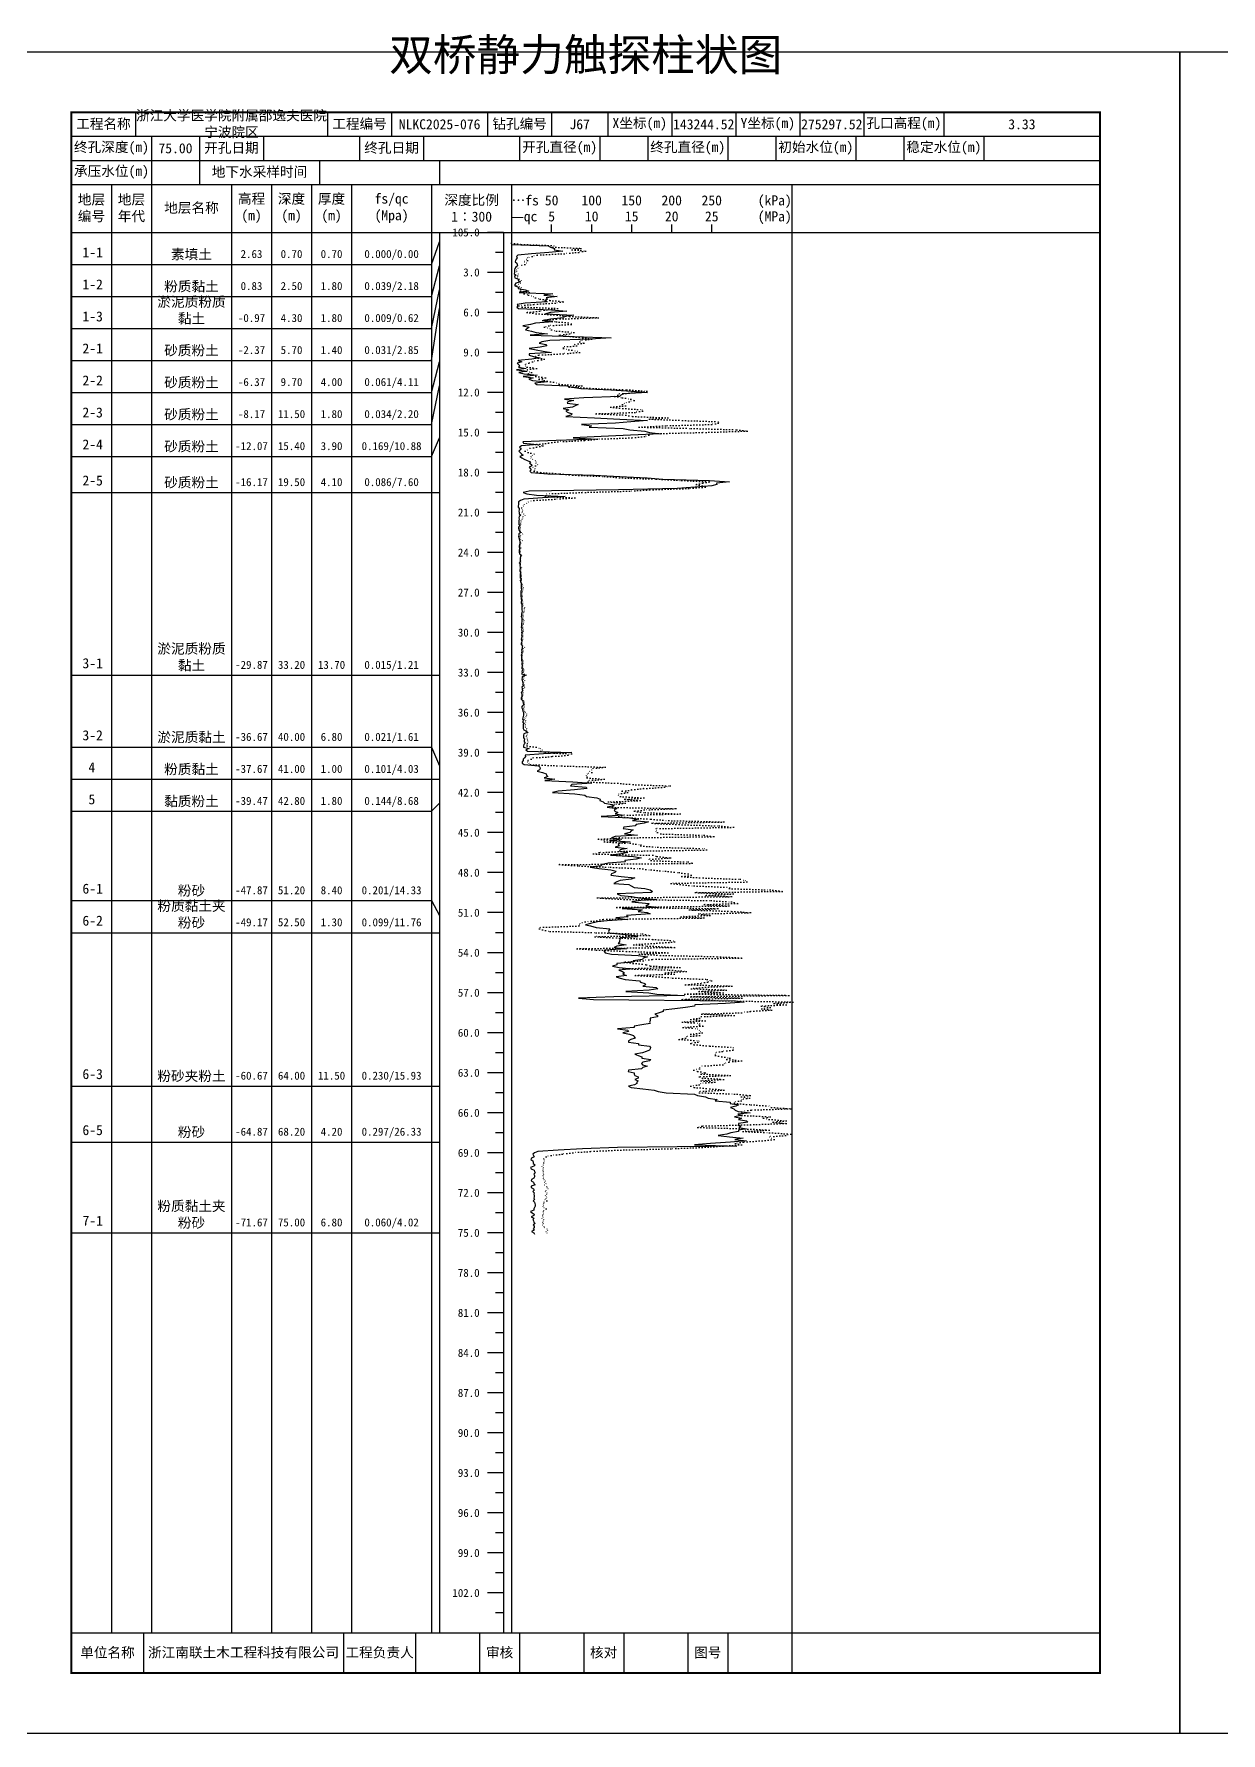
# Model space of a CAD drawing. Extents: x 297 to 65340, y 0 to 425.
# Drawn here: x 19909.6 to 20206.3, y 0 to 424.6 of the extents above; entities that cross this region are included whole.
import ezdxf
from ezdxf.enums import TextEntityAlignment as Align

# ---------------------------------------------------------------- set-up
doc = ezdxf.new("R2010")
doc.units = 0
doc.linetypes.add('DOT', pattern=[6.35, 0, -6.35])
doc.layers.add('FRAME', color=7, linetype='CONTINUOUS')
doc.layers.add('STRATUM', color=7, linetype='CONTINUOUS')
doc.styles.add('ST', font='')
doc.styles.get('ST').set_extended_font_data('SimSun')

msp = doc.modelspace()

# ---------------------------------------------------------------- linework, layer by layer
at = {"layer": 'FRAME', "color": 245, "linetype": 'Continuous'}
for points in [[(19899, 0), (20196, 0), (20196, 420), (19899, 420)], [(20196, 0), (20493, 0), (20493, 420), (20196, 420)]]:
    msp.add_lwpolyline(points, close=True, dxfattribs=at)
at = {"layer": 'FRAME', "linetype": 'Continuous', "const_width": 0.5}
msp.add_lwpolyline([(19919, 15), (20176, 15), (20176, 405), (19919, 405)], close=True, dxfattribs=at)
at = {"layer": 'FRAME', "color": 0, "linetype": 'Continuous'}
for points in [[(19935, 405), (19935, 399)], [(19983, 405), (19983, 399)], [(19999, 405), (19999, 399)], [(20023, 405), (20023, 399)], [(20039, 405), (20039, 399)], [(20053, 405), (20053, 399)], [(20069, 405), (20069, 399)], [(20085, 405), (20085, 399)], [(20101, 405), (20101, 399)], [(20117, 405), (20117, 399)], [(20137, 405), (20137, 399)], [(20176, 405), (20176, 399)], [(19919, 399), (20176, 399)], [(19939, 399), (19939, 393)], [(19951, 399), (19951, 393)], [(19967, 399), (19967, 393)], [(19991, 399), (19991, 393)], [(20007, 399), (20007, 393)], [(20031, 399), (20031, 393)], [(20051, 399), (20051, 393)], [(20063, 399), (20063, 393)], [(20083, 399), (20083, 393)], [(20095, 399), (20095, 393)], [(20115, 399), (20115, 393)], [(20127, 399), (20127, 393)], [(20147, 399), (20147, 393)], [(20176, 399), (20176, 393)], [(19919, 393), (20176, 393)], [(19939, 393), (19939, 387)], [(19951, 393), (19951, 387)], [(19981, 393), (19981, 387)], [(20011, 393), (20011, 387)], [(19919, 387), (20176, 387)], [(19929, 387), (19929, 25)], [(19939, 387), (19939, 25)], [(19959, 387), (19959, 25)], [(19969, 387), (19969, 25)], [(19979, 387), (19979, 25)], [(19989, 387), (19989, 25)], [(20009, 387), (20009, 25)], [(20029, 387), (20029, 25)], [(20099, 387), (20099, 25)], [(19919, 375), (20176, 375)], [(20011, 375), (20011, 25)], [(20027, 375), (20027, 25)], [(20039, 375), (20039, 377)], [(20049, 375), (20049, 377)], [(20059, 375), (20059, 377)], [(20069, 375), (20069, 377)], [(20079, 375), (20079, 377)], [(19919, 25), (20176, 25)], [(19937, 25), (19937, 15)], [(19987, 25), (19987, 15)], [(20005, 25), (20005, 15)], [(20021, 25), (20021, 15)], [(20031, 25), (20031, 15)], [(20047, 25), (20047, 15)], [(20057, 25), (20057, 15)], [(20073, 25), (20073, 15)], [(20083, 25), (20083, 15)], [(20099, 25), (20099, 15)]]:
    msp.add_lwpolyline(points, dxfattribs=at)
at = {"layer": 'STRATUM', "linetype": 'Continuous'}
for points in [[(20027, 375), (20023, 375)], [(20029, 374.33), (20029, 374), (20029, 373.67), (20029, 373.33), (20029, 373), (20029, 372.67), (20029, 372.33), (20029, 372), (20038.16, 371.67), (20038.7, 371.33), (20039.74, 371), (20039.6, 370.67), (20041.76, 370.33), (20038.32, 370), (20033.98, 369.67), (20030.52, 369.33), (20030.24, 369), (20030.4, 368.67), (20030.12, 368.33), (20029.98, 368), (20029.9, 367.67), (20030.26, 367.33), (20030.36, 367), (20030.46, 366.67), (20030.02, 366.33), (20029.82, 366), (20029.68, 365.67), (20029.74, 365.33), (20029.74, 365), (20029.66, 364.67), (20030.1, 364.33), (20029.74, 364), (20029.82, 363.67), (20030.7, 363.33), (20030.66, 363), (20031.2, 362.67), (20030.06, 362.33), (20029.8, 362), (20029.8, 361.67), (20030.7, 361.33), (20030.64, 361), (20032.36, 360.67), (20033.32, 360.33), (20030.92, 360), (20039.28, 359.67), (20037.04, 359.33), (20040.4, 359), (20037.66, 358.67), (20037.94, 358.33), (20037.22, 358), (20037.9, 357.67), (20032.34, 357.33), (20030.36, 357), (20030.52, 356.67), (20030.28, 356.33), (20030.72, 356), (20038.94, 355.67), (20042.8, 355.33), (20038.68, 355), (20037.42, 354.67), (20044.5, 354.33), (20042.16, 354), (20041.92, 353.67), (20038.68, 353.33), (20036.96, 353), (20039.26, 352.67), (20035, 352.33), (20033.68, 352), (20031.76, 351.67), (20033.38, 351.33), (20032.94, 351), (20032.46, 350.67), (20033.96, 350.33), (20035.12, 350), (20037.96, 349.67), (20033.66, 349.33), (20044.66, 349), (20053.88, 348.67), (20048.66, 348.33), (20038.52, 348), (20036.58, 347.67), (20035.88, 347.33), (20037.56, 347), (20037.82, 346.67), (20036.14, 346.33), (20033.38, 346), (20035.14, 345.67), (20036.9, 345.33), (20038.92, 345), (20033.4, 344.67), (20033.34, 344.33), (20034.44, 344), (20036.14, 343.67), (20034.08, 343.33), (20030.64, 343), (20031.58, 342.67), (20030.4, 342.33), (20030.7, 342), (20031.06, 341.67), (20030.7, 341.33), (20032.64, 341), (20030.2, 340.67), (20032.86, 340.33), (20030.82, 340), (20032.12, 339.67), (20035.38, 339.33), (20031.86, 339), (20034.34, 338.67), (20033.3, 338.33), (20034.24, 338), (20037.88, 337.67), (20034.76, 337.33), (20035.32, 337), (20042.8, 336.67), (20044.22, 336.33), (20046.32, 336), (20053.82, 335.67), (20058.98, 335.33), (20062.96, 335), (20057, 334.67), (20056.26, 334.33), (20055.94, 334), (20047.08, 333.67), (20042.24, 333.33), (20044.52, 333), (20043.04, 332.67), (20042.88, 332.33), (20045.64, 332), (20044.9, 331.67), (20044.18, 331.33), (20041.9, 331), (20043.28, 330.67), (20042.52, 330.33), (20043.12, 330), (20044.14, 329.67), (20043.76, 329.33), (20042.58, 329), (20049.72, 328.67), (20056, 328.33), (20062.98, 328), (20058.82, 327.67), (20054.98, 327.33), (20046.42, 327), (20048.92, 326.67), (20048.34, 326.33), (20056.84, 326), (20058.56, 325.67), (20062.28, 325.33), (20063.48, 325), (20066.32, 324.67), (20058.72, 324.33), (20051.36, 324), (20044.38, 323.67), (20050.34, 323.33), (20040.16, 323), (20031.78, 322.67), (20031.96, 322.33), (20035.44, 322), (20031.48, 321.67), (20030.98, 321.33), (20031.34, 321), (20031.1, 320.67), (20030.76, 320.33), (20031.1, 320), (20031.5, 319.67), (20031.86, 319.33), (20031.06, 319), (20031.54, 318.67), (20032.12, 318.33), (20032.86, 318), (20033.74, 317.67), (20033.44, 317.33), (20033.96, 317), (20034.08, 316.67), (20033.42, 316.33), (20033.64, 316), (20033.88, 315.67), (20033.58, 315.33), (20033.9, 315), (20038.08, 314.67), (20049.58, 314.33), (20056.04, 314), (20062.88, 313.67), (20066.78, 313.33), (20078.48, 313), (20083.44, 312.67), (20080.18, 312.33), (20080.3, 312), (20079.06, 311.67), (20074.84, 311.33), (20070.36, 311), (20055.72, 310.67), (20033.38, 310.33), (20031.9, 310), (20032.76, 309.67), (20035.24, 309.33), (20042.36, 309), (20036.74, 308.67), (20032.04, 308.33), (20031.2, 308), (20030.72, 307.67), (20030.7, 307.33), (20030.7, 307), (20030.64, 306.67), (20030.6, 306.33), (20030.84, 306), (20030.86, 305.67), (20030.76, 305.33), (20030.84, 305), (20030.9, 304.67), (20031.32, 304.33), (20030.9, 304), (20030.82, 303.67), (20030.9, 303.33), (20030.82, 303), (20030.78, 302.67), (20030.78, 302.33), (20030.76, 302), (20031.02, 301.67), (20030.72, 301.33), (20030.74, 301), (20030.82, 300.67), (20030.98, 300.33), (20031.32, 300), (20030.76, 299.67), (20030.82, 299.33), (20030.7, 299), (20030.8, 298.67), (20030.92, 298.33), (20030.96, 298), (20031.02, 297.67), (20031.08, 297.33), (20030.96, 297), (20030.92, 296.67), (20030.86, 296.33), (20030.96, 296), (20030.9, 295.67), (20030.9, 295.33), (20030.92, 295), (20030.94, 294.67), (20031.48, 294.33), (20031.18, 294), (20031.1, 293.67), (20031.12, 293.33), (20031.1, 293), (20031.16, 292.67), (20030.92, 292.33), (20031.16, 292), (20031.04, 291.67), (20031.1, 291.33), (20031.12, 291), (20031.08, 290.67), (20031.06, 290.33), (20031.18, 290), (20031.16, 289.67), (20031.14, 289.33), (20031.16, 289), (20031.1, 288.67), (20031.34, 288.33), (20031.16, 288), (20031.22, 287.67), (20031.34, 287.33), (20031.4, 287), (20031.38, 286.67), (20031.36, 286.33), (20031.38, 286), (20031.46, 285.67), (20031.3, 285.33), (20031.28, 285), (20031.32, 284.67), (20031.32, 284.33), (20031.32, 284), (20031.4, 283.67), (20031.4, 283.33), (20031.44, 283), (20031.4, 282.67), (20031.4, 282.33), (20031.56, 282), (20031.52, 281.67), (20031.58, 281.33), (20031.58, 281), (20031.54, 280.67), (20031.66, 280.33), (20031.52, 280), (20031.46, 279.67), (20031.48, 279.33), (20031.4, 279), (20031.54, 278.67), (20031.54, 278.33), (20031.54, 278), (20031.52, 277.67), (20031.48, 277.33), (20031.44, 277), (20031.44, 276.67), (20031.4, 276.33), (20031.54, 276), (20031.46, 275.67), (20031.6, 275.33), (20031.48, 275), (20031.54, 274.67), (20031.5, 274.33), (20031.58, 274), (20031.46, 273.67), (20031.4, 273.33), (20031.48, 273), (20031.54, 272.67), (20031.4, 272.33), (20031.4, 272), (20031.72, 271.67), (20031.6, 271.33), (20031.62, 271), (20031.48, 270.67), (20031.58, 270.33), (20031.48, 270), (20031.52, 269.67), (20031.42, 269.33), (20031.48, 269), (20031.46, 268.67), (20031.46, 268.33), (20031.48, 268), (20031.64, 267.67), (20031.56, 267.33), (20031.56, 267), (20031.6, 266.67), (20031.54, 266.33), (20031.52, 266), (20031.92, 265.67), (20031.54, 265.33), (20031.64, 265), (20031.48, 264.67), (20032.62, 264.33), (20031.64, 264), (20031.6, 263.67), (20031.56, 263.33), (20031.6, 263), (20031.68, 262.67), (20031.86, 262.33), (20031.74, 262), (20031.98, 261.67), (20031.56, 261.33), (20031.64, 261), (20031.6, 260.67), (20031.7, 260.33), (20031.4, 260), (20031.58, 259.67), (20031.56, 259.33), (20031.54, 259), (20031.4, 258.67), (20031.4, 258.33), (20031.74, 258), (20031.78, 257.67), (20031.84, 257.33), (20032.06, 257), (20031.68, 256.67), (20031.5, 256.33), (20031.6, 256), (20031.74, 255.67), (20031.76, 255.33), (20031.98, 255), (20031.96, 254.67), (20031.94, 254.33), (20031.9, 254), (20031.82, 253.67), (20031.68, 253.33), (20031.96, 253), (20031.74, 252.67), (20032, 252.33), (20031.86, 252), (20031.84, 251.67), (20031.86, 251.33), (20031.86, 251), (20032.04, 250.67), (20032.64, 250.33), (20032.92, 250), (20032.06, 249.67), (20031.94, 249.33), (20032, 249), (20031.98, 248.67), (20032.22, 248.33), (20032.14, 248), (20032.1, 247.67), (20032.42, 247.33), (20032.04, 247), (20032, 246.67), (20032, 246.33), (20033.42, 246), (20032.52, 245.67), (20032.94, 245.33), (20044.04, 245), (20036.96, 244.67), (20032.38, 244.33), (20032.48, 244), (20032.2, 243.67), (20031.92, 243.33), (20031.86, 243), (20031.66, 242.67), (20031.66, 242.33), (20032.14, 242), (20035.74, 241.67), (20036.08, 241.33), (20036.1, 241), (20036, 240.67), (20035.36, 240.33), (20036.74, 240), (20037.64, 239.67), (20037.74, 239.33), (20038.08, 239), (20037.1, 238.67), (20039.8, 238.33), (20037.28, 238), (20044.26, 237.67), (20049.02, 237.33), (20044.08, 237), (20043.68, 236.67), (20047.6, 236.33), (20047.82, 236), (20044.68, 235.67), (20040.6, 235.33), (20039.22, 235), (20044.78, 234.67), (20047.32, 234.33), (20047.68, 234), (20050.32, 233.67), (20051.08, 233.33), (20051.06, 233), (20051.86, 232.67), (20052.24, 232.33), (20054.08, 232), (20054.66, 231.67), (20052.9, 231.33), (20055.26, 231), (20054.6, 230.67), (20054.78, 230.33), (20055.54, 230), (20054.84, 229.67), (20056.94, 229.33), (20051.38, 229), (20058.42, 228.67), (20060.82, 228.33), (20059.2, 228), (20063.2, 227.67), (20062.1, 227.33), (20060.14, 227), (20059.86, 226.67), (20057, 226.33), (20056.84, 226), (20059.36, 225.67), (20058.82, 225.33), (20058.52, 225), (20057.2, 224.67), (20060.42, 224.33), (20054.84, 224), (20053.94, 223.67), (20056.52, 223.33), (20053.76, 223), (20058.6, 222.67), (20056.04, 222.33), (20055.58, 222), (20055.9, 221.67), (20054.84, 221.33), (20057.9, 221), (20056.12, 220.67), (20055.92, 220.33), (20058.02, 220), (20056.46, 219.67), (20053.7, 219.33), (20059.42, 219), (20061.38, 218.67), (20060.14, 218.33), (20057.28, 218), (20057.36, 217.67), (20053.12, 217.33), (20051.6, 217), (20051.26, 216.67), (20048.6, 216.33), (20050.82, 216), (20053.76, 215.67), (20055.16, 215.33), (20054.82, 215), (20053.96, 214.67), (20053.78, 214.33), (20056.36, 214), (20059.78, 213.67), (20058.9, 213.33), (20056.14, 213), (20055.28, 212.67), (20054.54, 212.33), (20058.32, 212), (20058.88, 211.67), (20059.62, 211.33), (20062.3, 211), (20063.64, 210.67), (20064.2, 210.33), (20063.86, 210), (20055.34, 209.67), (20056.26, 209.33), (20059.04, 209), (20060.74, 208.67), (20065.3, 208.33), (20061.28, 208), (20059.02, 207.67), (20063.24, 207.33), (20063.18, 207), (20062.52, 206.67), (20065.88, 206.33), (20056.58, 206), (20061.64, 205.67), (20060.62, 205.33), (20062.86, 205), (20063.6, 204.67), (20057.68, 204.33), (20058.12, 204), (20055, 203.67), (20057.86, 203.33), (20052.88, 203), (20050.46, 202.67), (20048.72, 202.33), (20047.46, 202), (20048.74, 201.67), (20050.1, 201.33), (20053.52, 201), (20053.4, 200.67), (20053.22, 200.33), (20053.34, 200), (20055.74, 199.67), (20059.76, 199.33), (20060.42, 199), (20056.12, 198.67), (20056.04, 198.33), (20055.92, 198), (20055.96, 197.67), (20055.58, 197.33), (20057.6, 197), (20055.26, 196.67), (20054.6, 196.33), (20057.7, 196), (20052.18, 195.67), (20052.14, 195.33), (20052.38, 195), (20053.94, 194.67), (20060.62, 194.33), (20062.96, 194), (20061.88, 193.67), (20061.74, 193.33), (20059.36, 193), (20059.38, 192.67), (20055.3, 192.33), (20055.3, 192), (20054.18, 191.67), (20055.86, 191.33), (20059.12, 191), (20055.78, 190.67), (20056.74, 190.33), (20057.2, 190), (20056.78, 189.67), (20057.68, 189.33), (20055.08, 189), (20056.12, 188.67), (20057.36, 188.33), (20060.98, 188), (20061.18, 187.67), (20062.28, 187.33), (20062.46, 187), (20061.76, 186.67), (20065.14, 186.33), (20065.54, 186), (20063.4, 185.67), (20057.54, 185.33), (20063.3, 185), (20065.24, 184.67), (20072.18, 184.33), (20054.5, 184), (20045.7, 183.67), (20049.48, 183.33), (20084.86, 183), (20087.14, 182.67), (20082.44, 182.33), (20074.74, 182), (20074.72, 181.67), (20072.44, 181.33), (20069.78, 181), (20066.84, 180.67), (20066.84, 180.33), (20065.86, 180), (20064.82, 179.67), (20065.42, 179.33), (20065.46, 179), (20063.64, 178.67), (20063.64, 178.33), (20063.64, 178), (20063.42, 177.67), (20063.64, 177.33), (20061.56, 177), (20059.64, 176.67), (20059.64, 176.33), (20055.48, 176), (20058.06, 175.67), (20058.16, 175.33), (20056.78, 175), (20058.44, 174.67), (20059.46, 174.33), (20059.64, 174), (20059.86, 173.67), (20058.78, 173.33), (20058.16, 173), (20058.16, 172.67), (20060.68, 172.33), (20060.68, 172), (20063.42, 171.67), (20063.68, 171.33), (20063.64, 171), (20063.46, 170.67), (20062.64, 170.33), (20061.74, 170), (20059.78, 169.67), (20060.64, 169.33), (20061.52, 169), (20061.56, 168.67), (20063.78, 168.33), (20063.46, 168), (20061.76, 167.67), (20061.46, 167.33), (20061.74, 167), (20062.84, 166.67), (20061.76, 166.33), (20061.46, 166), (20058.18, 165.67), (20058.14, 165.33), (20059.64, 165), (20059.64, 164.67), (20059.78, 164.33), (20060.64, 164), (20060.64, 163.67), (20059.76, 163.33), (20060.64, 163), (20060.28, 162.67), (20060.26, 162.33), (20059.68, 162), (20058.16, 161.67), (20058.84, 161.33), (20061.78, 161), (20064.64, 160.67), (20065.64, 160.33), (20067.64, 160), (20074.68, 159.67), (20075.42, 159.33), (20077.46, 159), (20078.08, 158.67), (20080.36, 158.33), (20079.84, 158), (20083.62, 157.67), (20083.64, 157.33), (20085.66, 157), (20084.98, 156.67), (20083.66, 156.33), (20084.48, 156), (20084.86, 155.67), (20085.62, 155.33), (20088.64, 155), (20085.54, 154.67), (20086.24, 154.33), (20084.66, 154), (20086.44, 153.67), (20085.72, 153.33), (20087.66, 153), (20088.02, 152.67), (20085.68, 152.33), (20085.68, 152), (20086.24, 151.67), (20085.76, 151.33), (20087.68, 151), (20085.66, 150.67), (20085.66, 150.33), (20083.78, 150), (20082.76, 149.67), (20080.64, 149.33), (20083.46, 149), (20086.82, 148.67), (20084.76, 148.33), (20087.66, 148), (20083.66, 147.67), (20078.66, 147.33), (20074.68, 147), (20085.24, 146.67), (20055.44, 146.33), (20046.68, 146), (20040.64, 145.67), (20035.58, 145.33), (20034.68, 145), (20034.26, 144.67), (20034.44, 144.33), (20034.66, 144), (20033.96, 143.67), (20033.78, 143.33), (20034.26, 143), (20034.42, 142.67), (20034.38, 142.33), (20034.92, 142), (20034.52, 141.67), (20033.68, 141.33), (20033.86, 141), (20034.66, 140.67), (20034.72, 140.33), (20034.86, 140), (20034.58, 139.67), (20034.72, 139.33), (20034.68, 139), (20034.52, 138.67), (20033.94, 138.33), (20033.9, 138), (20034.46, 137.67), (20034.56, 137.33), (20034.84, 137), (20033.86, 136.67), (20033.9, 136.33), (20034.48, 136), (20034.66, 135.67), (20034.28, 135.33), (20034.64, 135), (20034.58, 134.67), (20034.66, 134.33), (20034.66, 134), (20034.52, 133.67), (20034.72, 133.33), (20034.38, 133), (20034.68, 132.67), (20034.76, 132.33), (20034.86, 132), (20034.88, 131.67), (20034.74, 131.33), (20034.52, 131), (20034.56, 130.67), (20033.68, 130.33), (20034.14, 130), (20034.66, 129.67), (20034.56, 129.33), (20033.92, 129), (20034.52, 128.67), (20034.28, 128.33), (20034.46, 128), (20034.56, 127.67), (20034.86, 127.33), (20034.36, 127), (20034.66, 126.67), (20034.66, 126.33), (20034.36, 126), (20034.66, 125.67), (20033.96, 125.33), (20034.56, 125), (20034.68, 124.67)], [(20009, 367), (20011, 372.67)], [(20027, 370), (20025, 370)], [(19919, 367), (19929, 367)], [(19929, 367), (19939, 367)], [(19939, 367), (19959, 367)], [(19959, 367), (19969, 367)], [(19969, 367), (19979, 367)], [(19979, 367), (19989, 367)], [(19989, 367), (20009, 367)], [(20009, 359), (20011, 366.67)], [(20027, 365), (20023, 365)], [(19919, 359), (19929, 359)], [(19929, 359), (19939, 359)], [(19939, 359), (19959, 359)], [(19959, 359), (19969, 359)], [(19969, 359), (19979, 359)], [(19979, 359), (19989, 359)], [(19989, 359), (20009, 359)], [(20009, 351), (20011, 360.67)], [(20027, 360), (20025, 360)], [(20009, 343), (20011, 356)], [(20027, 355), (20023, 355)], [(19919, 351), (19929, 351)], [(19929, 351), (19939, 351)], [(19939, 351), (19959, 351)], [(19959, 351), (19969, 351)], [(19969, 351), (19979, 351)], [(19979, 351), (19989, 351)], [(19989, 351), (20009, 351)], [(20027, 350), (20025, 350)], [(20027, 345), (20023, 345)], [(19919, 343), (19929, 343)], [(19929, 343), (19939, 343)], [(19939, 343), (19959, 343)], [(19959, 343), (19969, 343)], [(19969, 343), (19979, 343)], [(19979, 343), (19989, 343)], [(19989, 343), (20009, 343)], [(20009, 335), (20011, 342.67)], [(20027, 340), (20025, 340)], [(20009, 327), (20011, 336.67)], [(19919, 335), (19929, 335)], [(19929, 335), (19939, 335)], [(19939, 335), (19959, 335)], [(19959, 335), (19969, 335)], [(19969, 335), (19979, 335)], [(19979, 335), (19989, 335)], [(19989, 335), (20009, 335)], [(20027, 335), (20023, 335)], [(19919, 327), (19929, 327)], [(19929, 327), (19939, 327)], [(19939, 327), (19959, 327)], [(19959, 327), (19969, 327)], [(19969, 327), (19979, 327)], [(19979, 327), (19989, 327)], [(19989, 327), (20009, 327)], [(20027, 330), (20025, 330)], [(20009, 319), (20011, 323.67)], [(20027, 325), (20023, 325)], [(19919, 319), (19929, 319)], [(19929, 319), (19939, 319)], [(19939, 319), (19959, 319)], [(19959, 319), (19969, 319)], [(19969, 319), (19979, 319)], [(19979, 319), (19989, 319)], [(19989, 319), (20009, 319)], [(20027, 320), (20025, 320)], [(20027, 315), (20023, 315)], [(19919, 310), (19929, 310)], [(19929, 310), (19939, 310)], [(19939, 310), (19959, 310)], [(19959, 310), (19969, 310)], [(19969, 310), (19979, 310)], [(19979, 310), (19989, 310)], [(19989, 310), (20009, 310)], [(20009, 310), (20011, 310)], [(20027, 310), (20025, 310)], [(20027, 305), (20023, 305)], [(20027, 300), (20025, 300)], [(20027, 295), (20023, 295)], [(20027, 290), (20025, 290)], [(20027, 285), (20023, 285)], [(20027, 280), (20025, 280)], [(20027, 275), (20023, 275)], [(20027, 270), (20025, 270)], [(19919, 264.33), (19929, 264.33)], [(19929, 264.33), (19939, 264.33)], [(19939, 264.33), (19959, 264.33)], [(19959, 264.33), (19969, 264.33)], [(19969, 264.33), (19979, 264.33)], [(19979, 264.33), (19989, 264.33)], [(19989, 264.33), (20009, 264.33)], [(20009, 264.33), (20011, 264.33)], [(20027, 265), (20023, 265)], [(20027, 260), (20025, 260)], [(20027, 255), (20023, 255)], [(19919, 246.33), (19929, 246.33)], [(19929, 246.33), (19939, 246.33)], [(19939, 246.33), (19959, 246.33)], [(19959, 246.33), (19969, 246.33)], [(19969, 246.33), (19979, 246.33)], [(19979, 246.33), (19989, 246.33)], [(19989, 246.33), (20009, 246.33)], [(20009, 246.33), (20011, 241.67)], [(20027, 250), (20025, 250)], [(20027, 245), (20023, 245)], [(19919, 238.33), (19929, 238.33)], [(19929, 238.33), (19939, 238.33)], [(19939, 238.33), (19959, 238.33)], [(19959, 238.33), (19969, 238.33)], [(19969, 238.33), (19979, 238.33)], [(19979, 238.33), (19989, 238.33)], [(19989, 238.33), (20009, 238.33)], [(20009, 238.33), (20011, 238.33)], [(20027, 240), (20025, 240)], [(20027, 235), (20023, 235)], [(19919, 230.33), (19929, 230.33)], [(19929, 230.33), (19939, 230.33)], [(19939, 230.33), (19959, 230.33)], [(19959, 230.33), (19969, 230.33)], [(19969, 230.33), (19979, 230.33)], [(19979, 230.33), (19989, 230.33)], [(19989, 230.33), (20009, 230.33)], [(20009, 230.33), (20011, 232.33)], [(20027, 230), (20025, 230)], [(20027, 225), (20023, 225)], [(20027, 220), (20025, 220)], [(20027, 215), (20023, 215)], [(20027, 210), (20025, 210)], [(19919, 208), (19929, 208)], [(19929, 208), (19939, 208)], [(19939, 208), (19959, 208)], [(19959, 208), (19969, 208)], [(19969, 208), (19979, 208)], [(19979, 208), (19989, 208)], [(19989, 208), (20009, 208)], [(20009, 208), (20011, 204.33)], [(20027, 205), (20023, 205)], [(19919, 200), (19929, 200)], [(19929, 200), (19939, 200)], [(19939, 200), (19959, 200)], [(19959, 200), (19969, 200)], [(19969, 200), (19979, 200)], [(19979, 200), (19989, 200)], [(19989, 200), (20009, 200)], [(20009, 200), (20011, 200)], [(20027, 200), (20025, 200)], [(20027, 195), (20023, 195)], [(20027, 190), (20025, 190)], [(20027, 185), (20023, 185)], [(20027, 180), (20025, 180)], [(20027, 175), (20023, 175)], [(20027, 170), (20025, 170)], [(19919, 161.67), (19929, 161.67)], [(19929, 161.67), (19939, 161.67)], [(19939, 161.67), (19959, 161.67)], [(19959, 161.67), (19969, 161.67)], [(19969, 161.67), (19979, 161.67)], [(19979, 161.67), (19989, 161.67)], [(19989, 161.67), (20009, 161.67)], [(20009, 161.67), (20011, 161.67)], [(20027, 165), (20023, 165)], [(20027, 160), (20025, 160)], [(20027, 155), (20023, 155)], [(20027, 150), (20025, 150)], [(19919, 147.67), (19929, 147.67)], [(19929, 147.67), (19939, 147.67)], [(19939, 147.67), (19959, 147.67)], [(19959, 147.67), (19969, 147.67)], [(19969, 147.67), (19979, 147.67)], [(19979, 147.67), (19989, 147.67)], [(19989, 147.67), (20009, 147.67)], [(20009, 147.67), (20011, 147.67)], [(20027, 145), (20023, 145)], [(20027, 140), (20025, 140)], [(20027, 135), (20023, 135)], [(20027, 130), (20025, 130)], [(19919, 125), (19929, 125)], [(19929, 125), (19939, 125)], [(19939, 125), (19959, 125)], [(19959, 125), (19969, 125)], [(19969, 125), (19979, 125)], [(19979, 125), (19989, 125)], [(19989, 125), (20009, 125)], [(20009, 125), (20011, 125)], [(20027, 125), (20023, 125)], [(20027, 120), (20025, 120)], [(20027, 115), (20023, 115)], [(20027, 110), (20025, 110)], [(20027, 105), (20023, 105)], [(20027, 100), (20025, 100)], [(20027, 95), (20023, 95)], [(20027, 90), (20025, 90)], [(20027, 85), (20023, 85)], [(20027, 80), (20025, 80)], [(20027, 75), (20023, 75)], [(20027, 70), (20025, 70)], [(20027, 65), (20023, 65)], [(20027, 60), (20025, 60)], [(20027, 55), (20023, 55)], [(20027, 50), (20025, 50)], [(20027, 45), (20023, 45)], [(20027, 40), (20025, 40)], [(20027, 35), (20023, 35)], [(20027, 30), (20025, 30)]]:
    msp.add_lwpolyline(points, dxfattribs=at)
at = {"layer": 'STRATUM', "linetype": 'DOT', "ltscale": 0.1}
msp.add_lwpolyline([(20029, 374.33), (20029, 374), (20029, 373.67), (20029, 373.33), (20029, 373), (20029, 372.67), (20029, 372.33), (20031.5, 372), (20039.64, 371.67), (20039.3, 371.33), (20046.32, 371), (20044.12, 370.67), (20047.44, 370.33), (20045.72, 370), (20042.14, 369.67), (20035.36, 369.33), (20034.1, 369), (20033.02, 368.67), (20032.62, 368.33), (20033, 368), (20032.2, 367.67), (20032.7, 367.33), (20032.28, 367), (20031.42, 366.67), (20031, 366.33), (20030.62, 366), (20030.26, 365.67), (20030.22, 365.33), (20030.26, 365), (20030.64, 364.67), (20030.5, 364.33), (20030.5, 364), (20030.38, 363.67), (20030.76, 363.33), (20031.42, 363), (20031.08, 362.67), (20031.18, 362.33), (20030.8, 362), (20030.24, 361.67), (20031.42, 361.33), (20031.1, 361), (20031.18, 360.67), (20031.22, 360.33), (20033.38, 360), (20032.14, 359.67), (20033.22, 359.33), (20034.46, 359), (20035, 358.67), (20036.16, 358.33), (20038.6, 358), (20041.84, 357.67), (20039.86, 357.33), (20034.48, 357), (20030.82, 356.67), (20031.66, 356.33), (20040.48, 356), (20037.82, 355.67), (20035.94, 355.33), (20032.86, 355), (20035.12, 354.67), (20040.36, 354.33), (20043.54, 354), (20050.66, 353.67), (20040.1, 353.33), (20036.82, 353), (20040.18, 352.67), (20043.88, 352.33), (20043.86, 352), (20038.3, 351.67), (20037.24, 351.33), (20038.56, 351), (20038.92, 350.67), (20040.22, 350.33), (20044.58, 350), (20043.46, 349.67), (20041, 349.33), (20043.68, 349), (20046.78, 348.67), (20048.96, 348.33), (20046.32, 348), (20046.06, 347.67), (20047.08, 347.33), (20044.64, 347), (20045.18, 346.67), (20041.88, 346.33), (20041.96, 346), (20043.32, 345.67), (20045.42, 345.33), (20045.94, 345), (20041.84, 344.67), (20035.68, 344.33), (20035, 344), (20034.98, 343.67), (20037.16, 343.33), (20035.54, 343), (20034.18, 342.67), (20033.3, 342.33), (20032.38, 342), (20032.36, 341.67), (20032.88, 341.33), (20035.2, 341), (20032.98, 340.67), (20032.64, 340.33), (20033.94, 340), (20033.24, 339.67), (20034.16, 339.33), (20035.06, 339), (20037.42, 338.67), (20035.86, 338.33), (20037.16, 338), (20038.72, 337.67), (20040.82, 337.33), (20040.88, 337), (20046.56, 336.67), (20043.38, 336.33), (20049.36, 336), (20057.82, 335.67), (20062.74, 335.33), (20061.2, 335), (20055.82, 334.67), (20055.56, 334.33), (20054.82, 334), (20056.74, 333.67), (20058.8, 333.33), (20059.58, 333), (20058.38, 332.67), (20057.2, 332.33), (20056.74, 332), (20057.46, 331.67), (20053.76, 331.33), (20056.82, 331), (20061.6, 330.67), (20061.7, 330.33), (20059.82, 330), (20050.12, 329.67), (20057.56, 329.33), (20059.26, 329), (20068.06, 328.67), (20063.42, 328.33), (20071.72, 328), (20080.74, 327.67), (20080.64, 327.33), (20078.94, 327), (20067.42, 326.67), (20060.84, 326.33), (20073.9, 326), (20085.28, 325.67), (20087.86, 325.33), (20076.62, 325), (20063.54, 324.67), (20063.32, 324.33), (20062.16, 324), (20059, 323.67), (20050.36, 323.33), (20047.1, 323), (20040.52, 322.67), (20038.22, 322.33), (20034.98, 322), (20036.8, 321.67), (20035.22, 321.33), (20033.56, 321), (20032.94, 320.67), (20032.42, 320.33), (20033.1, 320), (20034.68, 319.67), (20034.2, 319.33), (20033.8, 319), (20033.78, 318.67), (20034.24, 318.33), (20034.88, 318), (20035.04, 317.67), (20035.04, 317.33), (20035.52, 317), (20034.98, 316.67), (20034.26, 316.33), (20034.82, 316), (20034.74, 315.67), (20034.66, 315.33), (20036.28, 315), (20041.16, 314.67), (20044.3, 314.33), (20052.22, 314), (20055.96, 313.67), (20065.18, 313.33), (20071.54, 313), (20078.34, 312.67), (20076.7, 312.33), (20075.16, 312), (20076.62, 311.67), (20077.32, 311.33), (20073.22, 311), (20063.42, 310.67), (20058.44, 310.33), (20046.58, 310), (20037.8, 309.67), (20037.58, 309.33), (20037.5, 309), (20044.8, 308.67), (20039.78, 308.33), (20034.58, 308), (20033.2, 307.67), (20032.78, 307.33), (20032.14, 307), (20031.94, 306.67), (20031.46, 306.33), (20031.44, 306), (20031.78, 305.67), (20031.68, 305.33), (20031.58, 305), (20031.94, 304.67), (20032.34, 304.33), (20031.82, 304), (20031.72, 303.67), (20031.6, 303.33), (20031.36, 303), (20031.28, 302.67), (20031.26, 302.33), (20031.24, 302), (20031.14, 301.67), (20031.1, 301.33), (20031.08, 301), (20031.14, 300.67), (20031.14, 300.33), (20031.34, 300), (20031.76, 299.67), (20031.26, 299.33), (20031.02, 299), (20031.06, 298.67), (20031.2, 298.33), (20031.7, 298), (20031.28, 297.67), (20031.18, 297.33), (20031.18, 297), (20031.14, 296.67), (20031.18, 296.33), (20031.22, 296), (20031.16, 295.67), (20031.14, 295.33), (20031.08, 295), (20031.04, 294.67), (20031.18, 294.33), (20031.2, 294), (20031.2, 293.67), (20031.16, 293.33), (20031.26, 293), (20031.2, 292.67), (20031.14, 292.33), (20031.14, 292), (20031.1, 291.67), (20031.52, 291.33), (20031.34, 291), (20031.2, 290.67), (20031.2, 290.33), (20031.26, 290), (20031.4, 289.67), (20031.44, 289.33), (20031.34, 289), (20031.36, 288.67), (20031.34, 288.33), (20031.36, 288), (20031.34, 287.67), (20031.44, 287.33), (20031.6, 287), (20031.74, 286.67), (20031.86, 286.33), (20031.84, 286), (20031.74, 285.67), (20031.68, 285.33), (20031.52, 285), (20031.52, 284.67), (20031.58, 284.33), (20031.6, 284), (20031.66, 283.67), (20031.66, 283.33), (20031.66, 283), (20031.7, 282.67), (20031.74, 282.33), (20031.74, 282), (20031.82, 281.67), (20032.22, 281.33), (20032.12, 281), (20032.12, 280.67), (20032.06, 280.33), (20032, 280), (20031.82, 279.67), (20031.76, 279.33), (20031.82, 279), (20031.82, 278.67), (20031.86, 278.33), (20032.04, 278), (20032, 277.67), (20031.92, 277.33), (20031.9, 277), (20031.78, 276.67), (20031.68, 276.33), (20031.68, 276), (20031.92, 275.67), (20031.96, 275.33), (20031.76, 275), (20031.74, 274.67), (20031.72, 274.33), (20031.68, 274), (20031.68, 273.67), (20031.7, 273.33), (20031.62, 273), (20031.56, 272.67), (20031.54, 272.33), (20031.58, 272), (20031.66, 271.67), (20032.28, 271.33), (20031.9, 271), (20031.84, 270.67), (20031.82, 270.33), (20031.7, 270), (20031.62, 269.67), (20031.66, 269.33), (20031.6, 269), (20031.52, 268.67), (20031.6, 268.33), (20031.86, 268), (20031.78, 267.67), (20031.8, 267.33), (20031.76, 267), (20031.74, 266.67), (20031.74, 266.33), (20031.86, 266), (20032.04, 265.67), (20032.04, 265.33), (20031.84, 265), (20032.18, 264.67), (20032.12, 264.33), (20032.08, 264), (20032, 263.67), (20031.84, 263.33), (20032.24, 263), (20032, 262.67), (20031.8, 262.33), (20032.06, 262), (20032.12, 261.67), (20032.26, 261.33), (20032, 261), (20031.84, 260.67), (20031.74, 260.33), (20031.82, 260), (20031.82, 259.67), (20031.74, 259.33), (20031.64, 259), (20031.68, 258.67), (20031.58, 258.33), (20031.98, 258), (20032.16, 257.67), (20032.08, 257.33), (20032.12, 257), (20032.18, 256.67), (20032.12, 256.33), (20032, 256), (20032.04, 255.67), (20032.2, 255.33), (20032.36, 255), (20032.72, 254.67), (20032.8, 254.33), (20032.6, 254), (20032.38, 253.67), (20032.12, 253.33), (20032.46, 253), (20032.56, 252.67), (20032.24, 252.33), (20032.4, 252), (20032.36, 251.67), (20032.4, 251.33), (20032.68, 251), (20032.66, 250.67), (20032.8, 250.33), (20033.04, 250), (20032.92, 249.67), (20032.72, 249.33), (20032.62, 249), (20032.78, 248.67), (20032.92, 248.33), (20033, 248), (20033.08, 247.67), (20032.88, 247.33), (20032.82, 247), (20032.92, 246.67), (20035.12, 246.33), (20036.12, 246), (20036.68, 245.67), (20036.32, 245.33), (20037.44, 245), (20043.94, 244.67), (20043, 244.33), (20038.98, 244), (20034.28, 243.67), (20033.86, 243.33), (20033.02, 243), (20033, 242.67), (20033.3, 242.33), (20033.7, 242), (20041.54, 241.67), (20052.36, 241.33), (20049.28, 241), (20049.04, 240.67), (20048.42, 240.33), (20049.02, 240), (20047.92, 239.67), (20047.6, 239.33), (20047.8, 239), (20047.86, 238.67), (20052.12, 238.33), (20048.38, 238), (20048.1, 237.67), (20055.52, 237.33), (20059.34, 237), (20068.6, 236.67), (20067.18, 236.33), (20061.96, 236), (20058.96, 235.67), (20056.6, 235.33), (20057.92, 235), (20055.72, 234.67), (20055.64, 234.33), (20056.16, 234), (20062, 233.67), (20057.32, 233.33), (20061.14, 233), (20053.2, 232.67), (20057.36, 232.33), (20054.66, 232), (20054.22, 231.67), (20054.18, 231.33), (20070.02, 231), (20062.1, 230.67), (20059.74, 230.33), (20062.36, 230), (20071.14, 229.67), (20056.46, 229.33), (20055.76, 229), (20059.12, 228.67), (20063.88, 228.33), (20068.26, 228), (20082.06, 227.67), (20064.12, 227.33), (20070.9, 227), (20080.82, 226.67), (20084.46, 226.33), (20065, 226), (20065.18, 225.67), (20065.02, 225.33), (20065.44, 225), (20066.24, 224.67), (20077.12, 224.33), (20079.52, 224), (20055.88, 223.67), (20050.68, 223.33), (20055.92, 223), (20052.18, 222.67), (20058.6, 222.33), (20061.32, 222), (20061.28, 221.67), (20065.56, 221.33), (20077.12, 221), (20077.66, 220.67), (20057.08, 220.33), (20050.86, 220), (20049.44, 219.67), (20064.28, 219.33), (20065.38, 219), (20068.72, 218.67), (20063.28, 218.33), (20063.88, 218), (20073.1, 217.67), (20074.14, 217.33), (20041, 217), (20045.88, 216.67), (20053.72, 216.33), (20061.06, 216), (20063.86, 215.67), (20067.42, 215.33), (20070.82, 215), (20073.08, 214.67), (20073.82, 214.33), (20071.54, 214), (20076.84, 213.67), (20086.14, 213.33), (20087.32, 213), (20087.76, 212.67), (20068.9, 212.33), (20071.12, 212), (20074.64, 211.67), (20083.4, 211.33), (20083.4, 211), (20093.56, 210.67), (20096.64, 210.33), (20074.94, 210), (20084.38, 209.67), (20077.64, 209.33), (20083.94, 209), (20050.44, 208.67), (20057.14, 208.33), (20078.84, 208), (20083.92, 207.67), (20085.42, 207.33), (20077.18, 207), (20083.3, 206.67), (20055.28, 206.33), (20080.52, 206), (20073.48, 205.67), (20084.04, 205.33), (20088.72, 205), (20075.78, 204.67), (20078.56, 204.33), (20071.34, 204), (20077.02, 203.67), (20051.78, 203.33), (20050.3, 203), (20047.38, 202.67), (20046.08, 202.33), (20046.04, 202), (20045.8, 201.67), (20036.1, 201.33), (20036, 201), (20036.7, 200.67), (20038.62, 200.33), (20050.08, 200), (20061.72, 199.67), (20063.42, 199.33), (20049.86, 199), (20055.18, 198.67), (20064.24, 198.33), (20069.4, 198), (20069.72, 197.67), (20064.58, 197.33), (20059.5, 197), (20062.88, 196.67), (20069.7, 196.33), (20045.34, 196), (20050.2, 195.67), (20057.72, 195.33), (20068.04, 195), (20060.92, 194.67), (20066.18, 194.33), (20080.44, 194), (20086.44, 193.67), (20064, 193.33), (20061.88, 193), (20057.18, 192.67), (20059.4, 192.33), (20062.7, 192), (20063.76, 191.67), (20071.06, 191.33), (20056.88, 191), (20068.46, 190.67), (20072.6, 190.33), (20067.44, 190), (20069.58, 189.67), (20059.92, 189.33), (20065.14, 189), (20069.32, 188.67), (20077.82, 188.33), (20078.9, 188), (20077.92, 187.67), (20076.26, 187.33), (20072.48, 187), (20084.04, 186.67), (20076.68, 186.33), (20073.98, 186), (20082.62, 185.67), (20075.82, 185.33), (20081.84, 185), (20072.28, 184.67), (20098.24, 184.33), (20073.74, 184), (20086.56, 183.67), (20071.64, 183.33), (20081.06, 183), (20099.24, 182.67), (20094.64, 182.33), (20097.56, 182), (20091.46, 181.67), (20093.62, 181.33), (20091.48, 181), (20093.96, 180.67), (20088.64, 180.33), (20086.46, 180), (20076.56, 179.67), (20084.58, 179.33), (20076.36, 179), (20075.98, 178.67), (20073.76, 178.33), (20077.36, 178), (20071.68, 177.67), (20075.92, 177.33), (20075.94, 177), (20076.74, 176.67), (20071.9, 176.33), (20075.34, 176), (20075.9, 175.67), (20076.16, 175.33), (20076.64, 175), (20073.78, 174.67), (20075.94, 174.33), (20072.78, 174), (20072.44, 173.67), (20070.84, 173.33), (20075.84, 173), (20075.56, 172.67), (20073.76, 172.33), (20074.64, 172), (20078.58, 171.67), (20084.38, 171.33), (20084.38, 171), (20084.24, 170.67), (20081.64, 170.33), (20079.98, 170), (20079.84, 169.67), (20079.96, 169.33), (20081.52, 169), (20083.56, 168.67), (20082.78, 168.33), (20086.44, 168), (20083.24, 167.67), (20082.16, 167.33), (20081.78, 167), (20076.62, 166.67), (20075.98, 166.33), (20075.94, 166), (20074.56, 165.67), (20075.56, 165.33), (20077.36, 165), (20076.36, 164.67), (20083.64, 164.33), (20075.96, 164), (20076.66, 163.67), (20081.96, 163.33), (20076.36, 163), (20079.76, 162.67), (20076.24, 162.33), (20075.9, 162), (20073.78, 161.67), (20074.66, 161.33), (20078.54, 161), (20082.04, 160.67), (20075.96, 160.33), (20075.96, 160), (20084.66, 159.67), (20088.64, 159.33), (20086.46, 159), (20088.44, 158.67), (20086.52, 158.33), (20086.38, 158), (20084.64, 157.67), (20084.72, 157.33), (20088.84, 157), (20093.56, 156.67), (20093.96, 156.33), (20098.66, 156), (20088.74, 155.67), (20086.58, 155.33), (20086.46, 155), (20086.54, 154.67), (20086.54, 154.33), (20093.58, 154), (20091.96, 153.67), (20093.36, 153.33), (20097.56, 153), (20094.36, 152.67), (20097.56, 152.33), (20088.66, 152), (20076.56, 151.67), (20075.54, 151.33), (20086.58, 151), (20093.36, 150.67), (20086.86, 150.33), (20093.46, 150), (20098.78, 149.67), (20097.44, 149.33), (20093.36, 149), (20093.96, 148.67), (20094.56, 148.33), (20091.56, 148), (20086.84, 147.67), (20084.94, 147.33), (20086.42, 147), (20081.74, 146.67), (20076.6, 146.33), (20068.76, 146), (20055.52, 145.67), (20048.64, 145.33), (20044.26, 145), (20041.66, 144.67), (20038.86, 144.33), (20037.64, 144), (20036.96, 143.67), (20037.04, 143.33), (20037.16, 143), (20036.96, 142.67), (20036.96, 142.33), (20036.94, 142), (20036.58, 141.67), (20036.94, 141.33), (20036.78, 141), (20036.82, 140.67), (20036.88, 140.33), (20036.84, 140), (20037.06, 139.67), (20036.78, 139.33), (20036.94, 139), (20036.84, 138.67), (20037.06, 138.33), (20037.46, 138), (20037.14, 137.67), (20037.64, 137.33), (20037.14, 137), (20037.74, 136.67), (20037.76, 136.33), (20038.16, 136), (20037.56, 135.67), (20037.38, 135.33), (20037.76, 135), (20037.76, 134.67), (20037.36, 134.33), (20037.76, 134), (20037.58, 133.67), (20037.26, 133.33), (20037.76, 133), (20037.04, 132.67), (20036.94, 132.33), (20036.94, 132), (20036.78, 131.67), (20037.04, 131.33), (20037.64, 131), (20036.96, 130.67), (20036.9, 130.33), (20036.94, 130), (20036.78, 129.67), (20036.74, 129.33), (20036.9, 129), (20036.56, 128.67), (20036.94, 128.33), (20036.88, 128), (20036.74, 127.67), (20036.88, 127.33), (20036.74, 127), (20037.04, 126.67), (20037.16, 126.33), (20037.76, 126), (20038.08, 125.67), (20037.58, 125.33), (20037.76, 125), (20037.84, 124.67)], dxfattribs=at)

# ---------------------------------------------------------------- texts
at = {"layer": 'FRAME', "style": 'ST'}
msp.add_text('双桥静力触探柱状图', height=8, dxfattribs=at).set_placement((20047.5, 413), align=Align.BOTTOM_CENTER)
for s, p in [('…fs', (20029, 383)), ('—qc', (20029, 379))]:
    msp.add_text(s, height=2.5, dxfattribs=at).set_placement(p, align=Align.MIDDLE_LEFT)
for s, p in [('50', (20039, 383)), ('100', (20049, 383)), ('150', (20059, 383)), ('200', (20069, 383)), ('250', (20079, 383)), ('5', (20039, 379)), ('10', (20049, 379)), ('15', (20059, 379)), ('20', (20069, 379)), ('25', (20079, 379))]:
    msp.add_text(s, height=2.5, dxfattribs=at).set_placement(p, align=Align.MIDDLE_CENTER)
for s, p in [('(kPa)', (20099, 383)), ('(MPa)', (20099, 379))]:
    msp.add_text(s, height=2.5, dxfattribs=at).set_placement(p, align=Align.MIDDLE_RIGHT)
at = {"layer": 'FRAME', "char_height": 2.5, "attachment_point": 5, "style": 'ST'}
for s, insert, width in [('工程名称', (19927, 402), 16), ('浙江大学医学院附属邵逸夫医院宁波院区', (19959, 402), 48), ('工程编号', (19991, 402), 16), ('钻孔编号', (20031, 402), 16), ('X坐标(m)', (20061, 402), 16), ('Y坐标(m)', (20093, 402), 16), ('孔口高程(m)', (20127, 402), 20), ('NLKC2025-076', (20011, 402), 24), ('J67', (20046, 402), 14), ('143244.52', (20077, 402), 16), ('275297.52', (20109, 402), 16), ('3.33', (20156.5, 402), 39), ('终孔深度(m)', (19929, 396), 20), ('75.00', (19945, 396), 12), ('开孔日期', (19959, 396), 16), ('终孔日期', (19999, 396), 16), ('开孔直径(m)', (20041, 396), 20), ('终孔直径(m)', (20073, 396), 20), ('初始水位(m)', (20105, 396), 20), ('稳定水位(m)', (20137, 396), 20), ('承压水位(m)', (19929, 390), 20), ('地下水采样时间', (19966, 390), 30), ('地层编号', (19924, 381), 10), ('地层年代', (19934, 381), 10), ('地层名称', (19949, 381), 20), ('高程\\P(m)', (19964, 381), 10), ('深度\\P(m)', (19974, 381), 10), ('厚度\\P(m)', (19984, 381), 10), ('fs/qc\\P(Mpa)', (19999, 381), 20), ('深度比例\\P1∶300', (20019, 381), 20), ('单位名称', (19928, 20), 18), ('浙江南联土木工程科技有限公司', (19962, 20), 50), ('工程负责人', (19996, 20), 18), ('审核', (20026, 20), 10), ('核对', (20052, 20), 10), ('图号', (20078, 20), 10)]:
    msp.add_mtext(s, dxfattribs=dict(at, insert=insert, width=width))
at = {"layer": 'STRATUM', "style": 'ST'}
for s, p in [('105.0', (20021, 375)), ('3.0', (20021, 365)), ('6.0', (20021, 355)), ('9.0', (20021, 345)), ('12.0', (20021, 335)), ('15.0', (20021, 325)), ('18.0', (20021, 315)), ('21.0', (20021, 305)), ('24.0', (20021, 295)), ('27.0', (20021, 285)), ('30.0', (20021, 275)), ('33.0', (20021, 265)), ('36.0', (20021, 255)), ('39.0', (20021, 245)), ('42.0', (20021, 235)), ('45.0', (20021, 225)), ('48.0', (20021, 215)), ('51.0', (20021, 205)), ('54.0', (20021, 195)), ('57.0', (20021, 185)), ('60.0', (20021, 175)), ('63.0', (20021, 165)), ('66.0', (20021, 155)), ('69.0', (20021, 145)), ('72.0', (20021, 135)), ('75.0', (20021, 125)), ('78.0', (20021, 115)), ('81.0', (20021, 105)), ('84.0', (20021, 95)), ('87.0', (20021, 85)), ('90.0', (20021, 75)), ('93.0', (20021, 65)), ('96.0', (20021, 55)), ('99.0', (20021, 45)), ('102.0', (20021, 35))]:
    msp.add_text(s, height=2, dxfattribs=at).set_placement(p, align=Align.MIDDLE_RIGHT)
for s, p in [('1-1', (19921.75, 370)), ('1-2', (19921.75, 362)), ('1-3', (19921.75, 354)), ('2-1', (19921.75, 346)), ('2-2', (19921.75, 338)), ('2-3', (19921.75, 330)), ('2-4', (19921.75, 322)), ('2-5', (19921.75, 313)), ('3-1', (19921.75, 267.33)), ('3-2', (19921.75, 249.33)), ('4', (19923.25, 241.33)), ('5', (19923.25, 233.33)), ('6-1', (19921.75, 211)), ('6-2', (19921.75, 203)), ('6-3', (19921.75, 164.67)), ('6-5', (19921.75, 150.67)), ('7-1', (19921.75, 128))]:
    msp.add_text(s, height=2.5, dxfattribs=at).set_placement(p, align=Align.MIDDLE_LEFT)
for s, p in [('2.63', (19964, 368)), ('0.70', (19974, 368)), ('0.70', (19984, 368)), ('0.000/0.00', (19999, 368)), ('0.83', (19964, 360)), ('2.50', (19974, 360)), ('1.80', (19984, 360)), ('0.039/2.18', (19999, 360)), ('-0.97', (19964, 352)), ('4.30', (19974, 352)), ('1.80', (19984, 352)), ('0.009/0.62', (19999, 352)), ('-2.37', (19964, 344)), ('5.70', (19974, 344)), ('1.40', (19984, 344)), ('0.031/2.85', (19999, 344)), ('-6.37', (19964, 336)), ('9.70', (19974, 336)), ('4.00', (19984, 336)), ('0.061/4.11', (19999, 336)), ('-8.17', (19964, 328)), ('11.50', (19974, 328)), ('1.80', (19984, 328)), ('0.034/2.20', (19999, 328)), ('0.169/10.88', (19999, 320)), ('-12.07', (19964, 320)), ('15.40', (19974, 320)), ('3.90', (19984, 320)), ('-16.17', (19964, 311)), ('19.50', (19974, 311)), ('4.10', (19984, 311)), ('0.086/7.60', (19999, 311)), ('-29.87', (19964, 265.33)), ('33.20', (19974, 265.33)), ('13.70', (19984, 265.33)), ('0.015/1.21', (19999, 265.33)), ('-36.67', (19964, 247.33)), ('40.00', (19974, 247.33)), ('6.80', (19984, 247.33)), ('0.021/1.61', (19999, 247.33)), ('0.101/4.03', (19999, 239.33)), ('-37.67', (19964, 239.33)), ('41.00', (19974, 239.33)), ('1.00', (19984, 239.33)), ('-39.47', (19964, 231.33)), ('42.80', (19974, 231.33)), ('1.80', (19984, 231.33)), ('0.144/8.68', (19999, 231.33)), ('-47.87', (19964, 209)), ('51.20', (19974, 209)), ('8.40', (19984, 209)), ('0.201/14.33', (19999, 209)), ('-49.17', (19964, 201)), ('52.50', (19974, 201)), ('1.30', (19984, 201)), ('0.099/11.76', (19999, 201)), ('-60.67', (19964, 162.67)), ('64.00', (19974, 162.67)), ('11.50', (19984, 162.67)), ('0.230/15.93', (19999, 162.67)), ('-64.87', (19964, 148.67)), ('68.20', (19974, 148.67)), ('4.20', (19984, 148.67)), ('0.297/26.33', (19999, 148.67)), ('-71.67', (19964, 126)), ('75.00', (19974, 126)), ('6.80', (19984, 126)), ('0.060/4.02', (19999, 126))]:
    msp.add_text(s, height=2, dxfattribs=at).set_placement(p, align=Align.BOTTOM_CENTER)
at = {"layer": 'STRATUM', "char_height": 2.5, "width": 20, "attachment_point": 8, "style": 'ST'}
for s, insert in [('素填土', (19949, 368)), ('粉质黏土', (19949, 360)), ('淤泥质粉质黏土', (19949, 352)), ('砂质粉土', (19949, 344)), ('砂质粉土', (19949, 336)), ('砂质粉土', (19949, 328)), ('砂质粉土', (19949, 320)), ('砂质粉土', (19949, 311)), ('淤泥质粉质黏土', (19949, 265.33)), ('淤泥质黏土', (19949, 247.33)), ('粉质黏土', (19949, 239.33)), ('黏质粉土', (19949, 231.33)), ('粉质黏土夹粉砂', (19949, 201)), ('粉砂', (19949, 209)), ('粉砂夹粉土', (19949, 162.67)), ('粉砂', (19949, 148.67)), ('粉质黏土夹粉砂', (19949, 126))]:
    msp.add_mtext(s, dxfattribs=dict(at, insert=insert))

doc.saveas('drawing.dxf')
